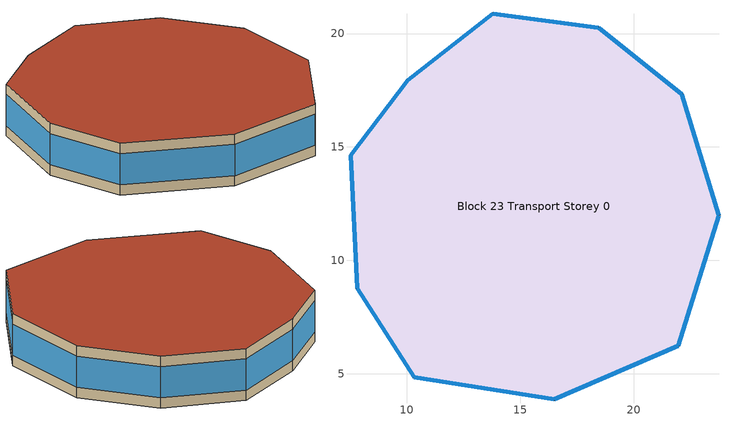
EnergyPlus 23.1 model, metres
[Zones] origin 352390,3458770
Block 23 Transport Storey 0
 floor ground (Project Floor): 22.13,17.32 23.77,11.98 21.97,6.24 16.51,3.87 10.33,4.85 7.81,8.76 7.52,14.64 10.04,17.93 13.79,20.88 18.45,20.26 z0
 wall outside (Project Wall): 10.04,17.93 7.52,14.64 7.81,8.76 10.33,4.85 16.51,3.87 21.97,6.24 23.77,11.98 22.13,17.32 18.45,20.26 13.79,20.88 10.04,17.93 z0:3
 window (Transport_west_window_construction): 10.04,17.93 7.52,14.65 / 7.52,14.64 7.81,8.77 / 7.82,8.76 10.33,4.85 z0.6:2.4
 window (Transport_south_window_construction): 10.33,4.85 16.5,3.87 / 16.51,3.88 21.97,6.24 z0.6:2.4
 window (Transport_east_window_construction): 21.97,6.24 23.76,11.97 / 23.76,11.98 22.13,17.32 z0.6:2.4
 window (Transport_north_window_construction): 22.12,17.32 18.45,20.25 / 18.45,20.26 13.8,20.87 / 13.79,20.87 10.04,17.94 z0.6:2.4
 roof outside (Project Flat Roof): 21.97,6.24 23.77,11.98 22.13,17.32 18.45,20.26 13.79,20.88 10.04,17.93 7.52,14.64 7.81,8.76 10.33,4.85 16.51,3.87 z3
[Building]
Building_1: North Axis=0; Terrain=City; Loads Convergence Tolerance Value=0.04; Temperature Convergence Tolerance Value=0.4; Solar Distribution=FullExterior; Maximum Number of Warmup Days=25; Minimum Number of Warmup Days=6
[Site:Location]
CHN Design_Conditions: Latitude=30; Longitude=114; Time Zone=8; Elevation=12
[SIZINGPERIOD:DESIGNDAY] Day of Month=21; DryBulb Temperature Range Modifier Type=DefaultMultipliers; Humidity Condition Type=Wetbulb; Barometric Pressure=101181; Rain Indicator=No; Snow Indicator=No; Daylight Saving Time Indicator=No; Sky Clearness=0; Begin Environment Reset Mode=FullResetAtBeginEnvironment
Name | Month | Day Type | Maximum DryBulb Temperature | Daily DryBulb Temperature Range | Wetbulb or DewPoint at Maximum DryBulb | Wind Speed | Wind Direction | Solar Model Indicator | ASHRAE Clear Sky Optical Depth for Beam Irradiance taub | ASHRAE Clear Sky Optical Depth for Diffuse Irradiance taud
Ann Htg 99.6% Condns DB | 1 | WinterDesignDay | -10 | 0 | -4.8 | 1 | 340 | ASHRAEClearSky | 0 | 0
Ann Clg .4% Condns DB=>MWB | 7 | SummerDesignDay | 40 | 6.6 | 27.1 | 3.5 | 220 | ASHRAETau | 0.781 | 1.413
[MATERIAL]
DefaultMaterial: Roughness=Rough; Thickness=0.1; Conductivity=0.1; Density=1000; Specific Heat=1000; Thermal Absorptance=0.9; Solar Absorptance=0.7; Visible Absorptance=0.7
[WINDOWMATERIAL:SIMPLEGLAZINGSYSTEM] UFactor=1.6; Visible Transmittance=0.6
Name | Solar Heat Gain Coefficient
Transport_east_window; Transport_south_window; Transport_west_window | 0.3
Transport_north_window | 0.35
[CONSTRUCTION]
Project Wall; Project Floor; Project Flat Roof: DefaultMaterial
Transport_east_window_construction: Transport_east_window
Transport_south_window_construction: Transport_south_window
Transport_west_window_construction: Transport_west_window
Transport_north_window_construction: Transport_north_window
[SPACE]
Block 23 Transport Storey 0_space: Zone=Block 23 Transport Storey 0; Ceiling Height=autocalculate; Volume=autocalculate; Floor Area=autocalculate; Space Type=Transport
[SPACELIST]
Transport: Block 23 Transport Storey 0_space
[ZONE]
Block 23 Transport Storey 0: Type=1; Multiplier=1; Ceiling Height=autocalculate; Volume=autocalculate; Floor Area=autocalculate; Part of Total Floor Area=Yes
[PEOPLE]
People_for_transport: Zone or ZoneList or Space or SpaceList=Transport; Number of People Schedule=SeasonalSchedule_Schedule_transport_people; Number of People Calculation Method=People/Area; People per Floor Area=0.5; Fraction Radiant=0.3; Sensible Heat Fraction=autocalculate; Activity Level Schedule=SeasonalSchedule_Schedule_transport_activity; Carbon Dioxide Generation Rate=3.82e-08; Enable ASHRAE 55 Comfort Warnings=No; Mean Radiant Temperature Calculation Type=ZoneAveraged; Clothing Insulation Calculation Method=ClothingInsulationSchedule; Cold Stress Temperature Threshold=15.56; Heat Stress Temperature Threshold=30
[LIGHTS]
Light_for_transport: Zone or ZoneList or Space or SpaceList=Transport; Schedule=SeasonalSchedule_transport_lighting; Design Level Calculation Method=Watts/Area; Watts per Zone Floor Area=10; Return Air Fraction=0; Fraction Radiant=0.32; Fraction Visible=0.25; Fraction Replaceable=1; EndUse Subcategory=General; Return Air Fraction Calculated from Plenum Temperature=No; Return Air Fraction Function of Plenum Temperature Coefficient 1=0; Return Air Fraction Function of Plenum Temperature Coefficient 2=0
[ELECTRICEQUIPMENT]
Equipment_for_transport: Zone or ZoneList or Space or SpaceList=Transport; Schedule=SeasonalSchedule_Schedule_transport_equipment; Design Level Calculation Method=Watts/Area; Watts per Zone Floor Area=15; Fraction Latent=0; Fraction Radiant=0; Fraction Lost=0; EndUse Subcategory=Electric Equipment
[DAYLIGHTING:CONTROLS]
Dlight_Block 23 Transport Storey 0: Zone or Space=Block 23 Transport Storey 0; Glare Calculation Daylighting Reference Point=Rpoint_Block 23 Transport Storey 0; Daylighting Reference Point 1=Rpoint_Block 23 Transport Storey 0; Illuminance Setpoint at Reference Point 1=300
[HVACTEMPLATE:THERMOSTAT]
Name | Heating Setpoint Schedule | Cooling Setpoint Schedule
Thermostat_for_office | SeasonalSchedule_office_heating | SeasonalSchedule_office_cooling
Thermostat_for_commercial | SeasonalSchedule_commerical_heating | SeasonalSchedule_commerical_cooling
Thermostat_for_residential | SeasonalSchedule_residential_heating | SeasonalSchedule_residential_cooling
Thermostat_for_school | SeasonalSchedule_school_heating | SeasonalSchedule_school_cooling
Thermostat_for_hospital | SeasonalSchedule_hospital_heating | SeasonalSchedule_hospital_cooling
Thermostat_for_industrial | SeasonalSchedule_Industrial_heating | SeasonalSchedule_Industrial_cooling
Thermostat_for_transport | SeasonalSchedule_transport_heating | SeasonalSchedule_transport_cooling
Thermostat_for_administration | SeasonalSchedule_administration_heating | SeasonalSchedule_administration_cooling
[HVACTEMPLATE:ZONE:IDEALLOADSAIRSYSTEM]
Block 23 Transport Storey 0: Template Thermostat=Thermostat_for_transport; Maximum Heating Supply Air Temperature=50; Minimum Cooling Supply Air Temperature=13; Maximum Heating Supply Air Humidity Ratio=0.0156; Minimum Cooling Supply Air Humidity Ratio=0.0077; Heating Limit=NoLimit; Cooling Limit=NoLimit; Dehumidification Control Type=ConstantSensibleHeatRatio; Cooling Sensible Heat Ratio=0.7; Dehumidification Setpoint=60; Humidification Control Type=None; Humidification Setpoint=30; Outdoor Air Method=DetailedSpecification; Outdoor Air Flow Rate per Person=0.00944; Outdoor Air Flow Rate per Zone Floor Area=0; Outdoor Air Flow Rate per Zone=0; Design Specification Outdoor Air Object=Ventilation_for_transport; Demand Controlled Ventilation Type=None; Outdoor Air Economizer Type=NoEconomizer; Heat Recovery Type=None; Sensible Heat Recovery Effectiveness=0.7; Latent Heat Recovery Effectiveness=0.65
[DESIGNSPECIFICATION:OUTDOORAIR]
Ventilation_for_transport: Outdoor Air Method=Flow/Person; Outdoor Air Flow per Person=0.00833333; Outdoor Air Flow per Zone Floor Area=0; Outdoor Air Flow per Zone=0; Outdoor Air Flow Air Changes per Hour=0
[SCHEDULE:DAY:HOURLY]
Schedule_administration_heating_summer_hourly; Schedule_commerical_heating_summer_hourly; Schedule_residential_heating_summer_hourly; Schedule_school_heating_summer_hourly; Schedule_hospital_heating_summer_hourly; Schedule_Industrial_heating_summer_hourly; Schedule_transport_heating_summer_hourly; Schedule_office_heating_summer_hourly: -20, -20, -20, -20, -20, -20, -20, -20, -20, -20, -20, -20, -20, -20, -20, -20, -20, -20, -20, -20, -20, -20, -20, -20
Schedule_administration_heating_winnter_weekday_hourly: 5, 5, 5, 5, 5, 5, 12, 12, 18, 20, 20, 20, 20, 20, 20, 20, 20, 20, 18, 5, 5, 5, 5, 5
Schedule_administration_heating_winnter_holiday_hourly; Schedule_school_heating_winnter_holiday_hourly: 5, 5, 5, 5, 5, 5, 5, 5, 5, 5, 5, 5, 5, 5, 5, 5, 5, 5, 5, 5, 5, 5, 5, 5
Schedule_administration_cooling_winter_hourly; Schedule_administration_cooling_summer_holiday_hourly; Schedule_commerical_cooling_winter_hourly; Schedule_residential_cooling_winter_hourly; Schedule_school_cooling_winter_hourly; Schedule_school_cooling_summer_holiday_hourly; Schedule_hospital_cooling_winter_hourly; Schedule_Industrial_cooling_winter_hourly; Schedule_transport_cooling_winter_hourly; Schedule_office_cooling_winter_hourly: 50, 50, 50, 50, 50, 50, 50, 50, 50, 50, 50, 50, 50, 50, 50, 50, 50, 50, 50, 50, 50, 50, 50, 50
Schedule_administration_cooling_summer_weekday_hourly: 50, 50, 50, 50, 50, 50, 50, 28, 26, 26, 26, 26, 26, 26, 26, 26, 26, 26, 50, 50, 50, 50, 50, 50
Schedule_commerical_heating_winnter_weekday_hourly; Schedule_commerical_heating_winnter_holiday_hourly: 5, 5, 5, 5, 5, 5, 12, 16, 18, 18, 18, 18, 18, 18, 18, 18, 18, 18, 18, 18, 12, 5, 5, 5
Schedule_commerical_cooling_summer_weekday_hourly; Schedule_commerical_cooling_summer_holiday_hourly: 50, 50, 50, 50, 50, 50, 50, 28, 24, 24, 24, 24, 24, 24, 24, 24, 24, 24, 24, 24, 24, 28, 50, 50
Schedule_residential_heating_winnter_weekday_hourly; Schedule_residential_heating_winnter_holiday_hourly: 18, 18, 18, 18, 18, 18, 18, -20, -20, -20, -20, -20, -20, -20, -20, -20, -20, -20, -20, -20, 18, 18, 18, 18
Schedule_residential_cooling_summer_weekday_hourly; Schedule_residential_cooling_summer_holiday_hourly: 26, 26, 26, 26, 26, 26, 26, 50, 50, 50, 50, 50, 50, 50, 50, 50, 50, 50, 50, 50, 26, 26, 26, 26
Schedule_school_heating_winnter_weekday_hourly: 5, 5, 5, 5, 5, 12, 18, 20, 20, 20, 20, 20, 20, 20, 20, 20, 20, 20, 18, 12, 5, 5, 5, 5
Schedule_school_cooling_summer_weekday_hourly: 50, 50, 50, 50, 50, 50, 28, 26, 26, 26, 26, 26, 26, 26, 26, 26, 26, 26, 50, 50, 50, 50, 50, 50
Schedule_hospital_heating_winnter_weekday_hourly; Schedule_hospital_heating_winnter_holiday_hourly: 22, 22, 22, 22, 22, 22, 22, 22, 22, 22, 22, 22, 22, 22, 22, 22, 22, 22, 22, 22, 22, 22, 22, 22
Schedule_hospital_cooling_summer_weekday_hourly; Schedule_hospital_cooling_summer_holiday_hourly: 26, 26, 26, 26, 26, 26, 26, 26, 26, 26, 26, 26, 26, 26, 26, 26, 26, 26, 26, 26, 26, 26, 26, 26
Schedule_Industrial_heating_winnter_weekday_hourly; Schedule_Industrial_heating_winnter_holiday_hourly: -20, -20, -20, -20, -20, -20, 18, 18, 18, 18, 18, 18, 18, 18, 18, 18, 18, 18, 18, -20, -20, -20, -20, -20
Schedule_Industrial_cooling_summer_weekday_hourly; Schedule_Industrial_cooling_summer_holiday_hourly: 50, 50, 50, 50, 50, 50, 50, 28, 28, 28, 28, 28, 28, 28, 28, 28, 28, 28, 28, 50, 50, 50, 50, 50
Schedule_transport_heating_winnter_weekday_hourly; Schedule_transport_heating_winnter_holiday_hourly: 18, 18, 18, 18, 18, 18, 20, 20, 20, 20, 20, 20, 20, 20, 20, 20, 20, 20, 20, 20, 20, 20, 18, 18
Schedule_transport_cooling_summer_weekday_hourly; Schedule_transport_cooling_summer_holiday_hourly: 26, 26, 26, 26, 26, 26, 26, 24, 24, 24, 25, 24, 24, 24, 24, 24, 24, 24, 24, 24, 24, 24, 26, 28
Schedule_transport_lighting_weekday_hourly; Schedule_transport_lighting_holiday_hourly; Schedule_transport_equipment_holiday_hourly: 1, 1, 1, 1, 1, 1, 1, 1, 1, 1, 1, 1, 1, 1, 1, 1, 1, 1, 1, 1, 1, 1, 1, 1
Schedule_transport_equipment_weekday_hourly: 0.8, 0.8, 0.8, 0.8, 0.8, 0.8, 1, 1, 1, 1, 1, 1, 1, 1, 1, 1, 1, 1, 1, 1, 1, 1, 0.8, 0.8
Schedule_transport_people_weekday_hourly: 0.2, 0.2, 0.2, 0.2, 0.2, 0.2, 0.8, 1, 1, 1, 0.8, 0.5, 0.8, 0.5, 0.8, 0.5, 0.5, 1, 1, 1, 0.8, 0.8, 0.6, 0.2
Schedule_transport_people_holiday_hourly: 0.6, 0.6, 0.6, 0.6, 0.6, 0.7, 0.8, 1, 1, 1, 1, 1, 1, 1, 1, 1, 1, 1, 1, 1, 1, 1, 0.6, 0.6
Schedule_transport_activity_weekday_hourly; Schedule_transport_activity_holiday_hourly: 207, 207, 207, 207, 207, 207, 207, 207, 207, 207, 207, 207, 207, 207, 207, 207, 207, 207, 207, 207, 207, 207, 207, 207
Schedule_office_heating_winnter_weekday_hourly: 5, 5, 5, 5, 5, 5, 12, 18, 20, 20, 20, 20, 20, 20, 20, 20, 20, 20, 20, 18, 12, 5, 5, 5
Schedule_office_heating_winnter_holiday_hourly: 5, 5, 5, 5, 5, 5, 5, 5, 5, 16, 16, 16, 16, 16, 16, 16, 16, 5, 5, 5, 5, 5, 5, 5
Schedule_office_cooling_summer_weekday_hourly: 50, 50, 50, 50, 50, 50, 28, 26, 26, 26, 26, 26, 26, 26, 26, 26, 26, 26, 26, 26, 50, 50, 50, 50
Schedule_office_cooling_summer_holiday_hourly: 50, 50, 50, 50, 50, 50, 50, 50, 50, 50, 50, 26, 26, 26, 26, 26, 26, 50, 50, 50, 50, 50, 50, 50
[SCHEDULE:WEEK:DAILY]
Schedule_office_heating_summer_weekly: Schedule_office_heating_summer_hourly, Schedule_office_heating_summer_hourly, Schedule_office_heating_summer_hourly, Schedule_office_heating_summer_hourly, Schedule_office_heating_summer_hourly, Schedule_office_heating_summer_hourly, Schedule_office_heating_summer_hourly, Schedule_office_heating_summer_hourly, Schedule_office_heating_summer_hourly, Schedule_office_heating_summer_hourly, Schedule_office_heating_summer_hourly, Schedule_office_heating_summer_hourly
Schedule_office_heating_winnter_weekly: Schedule_office_heating_winnter_holiday_hourly, Schedule_office_heating_winnter_weekday_hourly, Schedule_office_heating_winnter_weekday_hourly, Schedule_office_heating_winnter_weekday_hourly, Schedule_office_heating_winnter_weekday_hourly, Schedule_office_heating_winnter_weekday_hourly, Schedule_office_heating_winnter_holiday_hourly, Schedule_office_heating_winnter_holiday_hourly, Schedule_office_heating_winnter_weekday_hourly, Schedule_office_heating_winnter_weekday_hourly, Schedule_office_heating_winnter_holiday_hourly, Schedule_office_heating_winnter_holiday_hourly
Schedule_office_cooling_winnter_weekly: Schedule_office_cooling_winter_hourly, Schedule_office_cooling_winter_hourly, Schedule_office_cooling_winter_hourly, Schedule_office_cooling_winter_hourly, Schedule_office_cooling_winter_hourly, Schedule_office_cooling_winter_hourly, Schedule_office_cooling_winter_hourly, Schedule_office_cooling_winter_hourly, Schedule_office_cooling_winter_hourly, Schedule_office_cooling_winter_hourly, Schedule_office_cooling_winter_hourly, Schedule_office_cooling_winter_hourly
Schedule_office_cooling_summer_weekly: Schedule_office_cooling_summer_holiday_hourly, Schedule_office_cooling_summer_weekday_hourly, Schedule_office_cooling_summer_weekday_hourly, Schedule_office_cooling_summer_weekday_hourly, Schedule_office_cooling_summer_weekday_hourly, Schedule_office_cooling_summer_weekday_hourly, Schedule_office_cooling_summer_holiday_hourly, Schedule_office_cooling_summer_holiday_hourly, Schedule_office_cooling_summer_weekday_hourly, Schedule_office_cooling_summer_weekday_hourly, Schedule_office_cooling_summer_holiday_hourly, Schedule_office_cooling_summer_holiday_hourly
Schedule_commerical_heating_summer_weekly: Schedule_commerical_heating_summer_hourly, Schedule_commerical_heating_summer_hourly, Schedule_commerical_heating_summer_hourly, Schedule_commerical_heating_summer_hourly, Schedule_commerical_heating_summer_hourly, Schedule_commerical_heating_summer_hourly, Schedule_commerical_heating_summer_hourly, Schedule_commerical_heating_summer_hourly, Schedule_commerical_heating_summer_hourly, Schedule_commerical_heating_summer_hourly, Schedule_commerical_heating_summer_hourly, Schedule_commerical_heating_summer_hourly
Schedule_commerical_heating_winnter_weekly: Schedule_commerical_heating_winnter_holiday_hourly, Schedule_commerical_heating_winnter_weekday_hourly, Schedule_commerical_heating_winnter_weekday_hourly, Schedule_commerical_heating_winnter_weekday_hourly, Schedule_commerical_heating_winnter_weekday_hourly, Schedule_commerical_heating_winnter_weekday_hourly, Schedule_commerical_heating_winnter_holiday_hourly, Schedule_commerical_heating_winnter_holiday_hourly, Schedule_commerical_heating_winnter_weekday_hourly, Schedule_commerical_heating_winnter_weekday_hourly, Schedule_commerical_heating_winnter_holiday_hourly, Schedule_commerical_heating_winnter_holiday_hourly
Schedule_commerical_cooling_winnter_weekly: Schedule_commerical_cooling_winter_hourly, Schedule_commerical_cooling_winter_hourly, Schedule_commerical_cooling_winter_hourly, Schedule_commerical_cooling_winter_hourly, Schedule_commerical_cooling_winter_hourly, Schedule_commerical_cooling_winter_hourly, Schedule_commerical_cooling_winter_hourly, Schedule_commerical_cooling_winter_hourly, Schedule_commerical_cooling_winter_hourly, Schedule_commerical_cooling_winter_hourly, Schedule_commerical_cooling_winter_hourly, Schedule_commerical_cooling_winter_hourly
Schedule_commerical_cooling_summer_weekly: Schedule_commerical_cooling_summer_holiday_hourly, Schedule_commerical_cooling_summer_weekday_hourly, Schedule_commerical_cooling_summer_weekday_hourly, Schedule_commerical_cooling_summer_weekday_hourly, Schedule_commerical_cooling_summer_weekday_hourly, Schedule_commerical_cooling_summer_weekday_hourly, Schedule_commerical_cooling_summer_holiday_hourly, Schedule_commerical_cooling_summer_holiday_hourly, Schedule_commerical_cooling_summer_weekday_hourly, Schedule_commerical_cooling_summer_weekday_hourly, Schedule_commerical_cooling_summer_holiday_hourly, Schedule_commerical_cooling_summer_holiday_hourly
Schedule_residential_heating_summer_weekly: Schedule_residential_heating_summer_hourly, Schedule_residential_heating_summer_hourly, Schedule_residential_heating_summer_hourly, Schedule_residential_heating_summer_hourly, Schedule_residential_heating_summer_hourly, Schedule_residential_heating_summer_hourly, Schedule_residential_heating_summer_hourly, Schedule_residential_heating_summer_hourly, Schedule_residential_heating_summer_hourly, Schedule_residential_heating_summer_hourly, Schedule_residential_heating_summer_hourly, Schedule_residential_heating_summer_hourly
Schedule_residential_heating_winnter_weekly: Schedule_residential_heating_winnter_holiday_hourly, Schedule_residential_heating_winnter_weekday_hourly, Schedule_residential_heating_winnter_weekday_hourly, Schedule_residential_heating_winnter_weekday_hourly, Schedule_residential_heating_winnter_weekday_hourly, Schedule_residential_heating_winnter_weekday_hourly, Schedule_residential_heating_winnter_holiday_hourly, Schedule_residential_heating_winnter_holiday_hourly, Schedule_residential_heating_winnter_weekday_hourly, Schedule_residential_heating_winnter_weekday_hourly, Schedule_residential_heating_winnter_holiday_hourly, Schedule_residential_heating_winnter_holiday_hourly
Schedule_residential_cooling_winnter_weekly: Schedule_residential_cooling_winter_hourly, Schedule_residential_cooling_winter_hourly, Schedule_residential_cooling_winter_hourly, Schedule_residential_cooling_winter_hourly, Schedule_residential_cooling_winter_hourly, Schedule_residential_cooling_winter_hourly, Schedule_residential_cooling_winter_hourly, Schedule_residential_cooling_winter_hourly, Schedule_residential_cooling_winter_hourly, Schedule_residential_cooling_winter_hourly, Schedule_residential_cooling_winter_hourly, Schedule_residential_cooling_winter_hourly
Schedule_residential_cooling_summer_weekly: Schedule_residential_cooling_summer_holiday_hourly, Schedule_residential_cooling_summer_weekday_hourly, Schedule_residential_cooling_summer_weekday_hourly, Schedule_residential_cooling_summer_weekday_hourly, Schedule_residential_cooling_summer_weekday_hourly, Schedule_residential_cooling_summer_weekday_hourly, Schedule_residential_cooling_summer_holiday_hourly, Schedule_residential_cooling_summer_holiday_hourly, Schedule_residential_cooling_summer_weekday_hourly, Schedule_residential_cooling_summer_weekday_hourly, Schedule_residential_cooling_summer_holiday_hourly, Schedule_residential_cooling_summer_holiday_hourly
Schedule_school_heating_summer_weekly: Schedule_school_heating_summer_hourly, Schedule_school_heating_summer_hourly, Schedule_school_heating_summer_hourly, Schedule_school_heating_summer_hourly, Schedule_school_heating_summer_hourly, Schedule_school_heating_summer_hourly, Schedule_school_heating_summer_hourly, Schedule_school_heating_summer_hourly, Schedule_school_heating_summer_hourly, Schedule_school_heating_summer_hourly, Schedule_school_heating_summer_hourly, Schedule_school_heating_summer_hourly
Schedule_school_heating_winnter_weekly: Schedule_school_heating_winnter_holiday_hourly, Schedule_school_heating_winnter_weekday_hourly, Schedule_school_heating_winnter_weekday_hourly, Schedule_school_heating_winnter_weekday_hourly, Schedule_school_heating_winnter_weekday_hourly, Schedule_school_heating_winnter_weekday_hourly, Schedule_school_heating_winnter_holiday_hourly, Schedule_school_heating_winnter_holiday_hourly, Schedule_school_heating_winnter_weekday_hourly, Schedule_school_heating_winnter_weekday_hourly, Schedule_school_heating_winnter_holiday_hourly, Schedule_school_heating_winnter_holiday_hourly
Schedule_school_cooling_winnter_weekly: Schedule_school_cooling_winter_hourly, Schedule_school_cooling_winter_hourly, Schedule_school_cooling_winter_hourly, Schedule_school_cooling_winter_hourly, Schedule_school_cooling_winter_hourly, Schedule_school_cooling_winter_hourly, Schedule_school_cooling_winter_hourly, Schedule_school_cooling_winter_hourly, Schedule_school_cooling_winter_hourly, Schedule_school_cooling_winter_hourly, Schedule_school_cooling_winter_hourly, Schedule_school_cooling_winter_hourly
Schedule_school_cooling_summer_weekly: Schedule_school_cooling_summer_holiday_hourly, Schedule_school_cooling_summer_weekday_hourly, Schedule_school_cooling_summer_weekday_hourly, Schedule_school_cooling_summer_weekday_hourly, Schedule_school_cooling_summer_weekday_hourly, Schedule_school_cooling_summer_weekday_hourly, Schedule_school_cooling_summer_holiday_hourly, Schedule_school_cooling_summer_holiday_hourly, Schedule_school_cooling_summer_weekday_hourly, Schedule_school_cooling_summer_weekday_hourly, Schedule_school_cooling_summer_holiday_hourly, Schedule_school_cooling_summer_holiday_hourly
Schedule_hospital_heating_summer_weekly: Schedule_hospital_heating_summer_hourly, Schedule_hospital_heating_summer_hourly, Schedule_hospital_heating_summer_hourly, Schedule_hospital_heating_summer_hourly, Schedule_hospital_heating_summer_hourly, Schedule_hospital_heating_summer_hourly, Schedule_hospital_heating_summer_hourly, Schedule_hospital_heating_summer_hourly, Schedule_hospital_heating_summer_hourly, Schedule_hospital_heating_summer_hourly, Schedule_hospital_heating_summer_hourly, Schedule_hospital_heating_summer_hourly
Schedule_hospital_heating_winnter_weekly: Schedule_hospital_heating_winnter_holiday_hourly, Schedule_hospital_heating_winnter_weekday_hourly, Schedule_hospital_heating_winnter_weekday_hourly, Schedule_hospital_heating_winnter_weekday_hourly, Schedule_hospital_heating_winnter_weekday_hourly, Schedule_hospital_heating_winnter_weekday_hourly, Schedule_hospital_heating_winnter_holiday_hourly, Schedule_hospital_heating_winnter_holiday_hourly, Schedule_hospital_heating_winnter_weekday_hourly, Schedule_hospital_heating_winnter_weekday_hourly, Schedule_hospital_heating_winnter_holiday_hourly, Schedule_hospital_heating_winnter_holiday_hourly
Schedule_hospital_cooling_winnter_weekly: Schedule_hospital_cooling_winter_hourly, Schedule_hospital_cooling_winter_hourly, Schedule_hospital_cooling_winter_hourly, Schedule_hospital_cooling_winter_hourly, Schedule_hospital_cooling_winter_hourly, Schedule_hospital_cooling_winter_hourly, Schedule_hospital_cooling_winter_hourly, Schedule_hospital_cooling_winter_hourly, Schedule_hospital_cooling_winter_hourly, Schedule_hospital_cooling_winter_hourly, Schedule_hospital_cooling_winter_hourly, Schedule_hospital_cooling_winter_hourly
Schedule_hospital_cooling_summer_weekly: Schedule_hospital_cooling_summer_holiday_hourly, Schedule_hospital_cooling_summer_weekday_hourly, Schedule_hospital_cooling_summer_weekday_hourly, Schedule_hospital_cooling_summer_weekday_hourly, Schedule_hospital_cooling_summer_weekday_hourly, Schedule_hospital_cooling_summer_weekday_hourly, Schedule_hospital_cooling_summer_holiday_hourly, Schedule_hospital_cooling_summer_holiday_hourly, Schedule_hospital_cooling_summer_weekday_hourly, Schedule_hospital_cooling_summer_weekday_hourly, Schedule_hospital_cooling_summer_holiday_hourly, Schedule_hospital_cooling_summer_holiday_hourly
Schedule_Industrial_heating_summer_weekly: Schedule_Industrial_heating_summer_hourly, Schedule_Industrial_heating_summer_hourly, Schedule_Industrial_heating_summer_hourly, Schedule_Industrial_heating_summer_hourly, Schedule_Industrial_heating_summer_hourly, Schedule_Industrial_heating_summer_hourly, Schedule_Industrial_heating_summer_hourly, Schedule_Industrial_heating_summer_hourly, Schedule_Industrial_heating_summer_hourly, Schedule_Industrial_heating_summer_hourly, Schedule_Industrial_heating_summer_hourly, Schedule_Industrial_heating_summer_hourly
Schedule_Industrial_heating_winnter_weekly: Schedule_Industrial_heating_winnter_holiday_hourly, Schedule_Industrial_heating_winnter_weekday_hourly, Schedule_Industrial_heating_winnter_weekday_hourly, Schedule_Industrial_heating_winnter_weekday_hourly, Schedule_Industrial_heating_winnter_weekday_hourly, Schedule_Industrial_heating_winnter_weekday_hourly, Schedule_Industrial_heating_winnter_holiday_hourly, Schedule_Industrial_heating_winnter_holiday_hourly, Schedule_Industrial_heating_winnter_weekday_hourly, Schedule_Industrial_heating_winnter_weekday_hourly, Schedule_Industrial_heating_winnter_holiday_hourly, Schedule_Industrial_heating_winnter_holiday_hourly
Schedule_Industrial_cooling_winnter_weekly: Schedule_Industrial_cooling_winter_hourly, Schedule_Industrial_cooling_winter_hourly, Schedule_Industrial_cooling_winter_hourly, Schedule_Industrial_cooling_winter_hourly, Schedule_Industrial_cooling_winter_hourly, Schedule_Industrial_cooling_winter_hourly, Schedule_Industrial_cooling_winter_hourly, Schedule_Industrial_cooling_winter_hourly, Schedule_Industrial_cooling_winter_hourly, Schedule_Industrial_cooling_winter_hourly, Schedule_Industrial_cooling_winter_hourly, Schedule_Industrial_cooling_winter_hourly
Schedule_Industrial_cooling_summer_weekly: Schedule_Industrial_cooling_summer_holiday_hourly, Schedule_Industrial_cooling_summer_weekday_hourly, Schedule_Industrial_cooling_summer_weekday_hourly, Schedule_Industrial_cooling_summer_weekday_hourly, Schedule_Industrial_cooling_summer_weekday_hourly, Schedule_Industrial_cooling_summer_weekday_hourly, Schedule_Industrial_cooling_summer_holiday_hourly, Schedule_Industrial_cooling_summer_holiday_hourly, Schedule_Industrial_cooling_summer_weekday_hourly, Schedule_Industrial_cooling_summer_weekday_hourly, Schedule_Industrial_cooling_summer_holiday_hourly, Schedule_Industrial_cooling_summer_holiday_hourly
Schedule_administration_heating_summer_weekly: Schedule_administration_heating_summer_hourly, Schedule_administration_heating_summer_hourly, Schedule_administration_heating_summer_hourly, Schedule_administration_heating_summer_hourly, Schedule_administration_heating_summer_hourly, Schedule_administration_heating_summer_hourly, Schedule_administration_heating_summer_hourly, Schedule_administration_heating_summer_hourly, Schedule_administration_heating_summer_hourly, Schedule_administration_heating_summer_hourly, Schedule_administration_heating_summer_hourly, Schedule_administration_heating_summer_hourly
Schedule_administration_heating_winnter_weekly: Schedule_administration_heating_winnter_holiday_hourly, Schedule_administration_heating_winnter_weekday_hourly, Schedule_administration_heating_winnter_weekday_hourly, Schedule_administration_heating_winnter_weekday_hourly, Schedule_administration_heating_winnter_weekday_hourly, Schedule_administration_heating_winnter_weekday_hourly, Schedule_administration_heating_winnter_holiday_hourly, Schedule_administration_heating_winnter_holiday_hourly, Schedule_administration_heating_winnter_weekday_hourly, Schedule_administration_heating_winnter_weekday_hourly, Schedule_administration_heating_winnter_holiday_hourly, Schedule_administration_heating_winnter_holiday_hourly
Schedule_administration_cooling_winnter_weekly: Schedule_administration_cooling_winter_hourly, Schedule_administration_cooling_winter_hourly, Schedule_administration_cooling_winter_hourly, Schedule_administration_cooling_winter_hourly, Schedule_administration_cooling_winter_hourly, Schedule_administration_cooling_winter_hourly, Schedule_administration_cooling_winter_hourly, Schedule_administration_cooling_winter_hourly, Schedule_administration_cooling_winter_hourly, Schedule_administration_cooling_winter_hourly, Schedule_administration_cooling_winter_hourly, Schedule_administration_cooling_winter_hourly
Schedule_administration_cooling_summer_weekly: Schedule_administration_cooling_summer_holiday_hourly, Schedule_administration_cooling_summer_weekday_hourly, Schedule_administration_cooling_summer_weekday_hourly, Schedule_administration_cooling_summer_weekday_hourly, Schedule_administration_cooling_summer_weekday_hourly, Schedule_administration_cooling_summer_weekday_hourly, Schedule_administration_cooling_summer_holiday_hourly, Schedule_administration_cooling_summer_holiday_hourly, Schedule_administration_cooling_summer_weekday_hourly, Schedule_administration_cooling_summer_weekday_hourly, Schedule_administration_cooling_summer_holiday_hourly, Schedule_administration_cooling_summer_holiday_hourly
Schedule_transport_heating_summer_weekly: Schedule_transport_heating_summer_hourly, Schedule_transport_heating_summer_hourly, Schedule_transport_heating_summer_hourly, Schedule_transport_heating_summer_hourly, Schedule_transport_heating_summer_hourly, Schedule_transport_heating_summer_hourly, Schedule_transport_heating_summer_hourly, Schedule_transport_heating_summer_hourly, Schedule_transport_heating_summer_hourly, Schedule_transport_heating_summer_hourly, Schedule_transport_heating_summer_hourly, Schedule_transport_heating_summer_hourly
Schedule_transport_heating_winnter_weekly: Schedule_transport_heating_winnter_holiday_hourly, Schedule_transport_heating_winnter_weekday_hourly, Schedule_transport_heating_winnter_weekday_hourly, Schedule_transport_heating_winnter_weekday_hourly, Schedule_transport_heating_winnter_weekday_hourly, Schedule_transport_heating_winnter_weekday_hourly, Schedule_transport_heating_winnter_holiday_hourly, Schedule_transport_heating_winnter_holiday_hourly, Schedule_transport_heating_winnter_weekday_hourly, Schedule_transport_heating_winnter_weekday_hourly, Schedule_transport_heating_winnter_holiday_hourly, Schedule_transport_heating_winnter_holiday_hourly
Schedule_transport_cooling_winnter_weekly: Schedule_transport_cooling_winter_hourly, Schedule_transport_cooling_winter_hourly, Schedule_transport_cooling_winter_hourly, Schedule_transport_cooling_winter_hourly, Schedule_transport_cooling_winter_hourly, Schedule_transport_cooling_winter_hourly, Schedule_transport_cooling_winter_hourly, Schedule_transport_cooling_winter_hourly, Schedule_transport_cooling_winter_hourly, Schedule_transport_cooling_winter_hourly, Schedule_transport_cooling_winter_hourly, Schedule_transport_cooling_winter_hourly
Schedule_transport_cooling_summer_weekly: Schedule_transport_cooling_summer_holiday_hourly, Schedule_transport_cooling_summer_weekday_hourly, Schedule_transport_cooling_summer_weekday_hourly, Schedule_transport_cooling_summer_weekday_hourly, Schedule_transport_cooling_summer_weekday_hourly, Schedule_transport_cooling_summer_weekday_hourly, Schedule_transport_cooling_summer_holiday_hourly, Schedule_transport_cooling_summer_holiday_hourly, Schedule_transport_cooling_summer_weekday_hourly, Schedule_transport_cooling_summer_weekday_hourly, Schedule_transport_cooling_summer_holiday_hourly, Schedule_transport_cooling_summer_holiday_hourly
Schedule_transport_lighting_weekly: Schedule_transport_lighting_holiday_hourly, Schedule_transport_lighting_weekday_hourly, Schedule_transport_lighting_weekday_hourly, Schedule_transport_lighting_weekday_hourly, Schedule_transport_lighting_weekday_hourly, Schedule_transport_lighting_weekday_hourly, Schedule_transport_lighting_holiday_hourly, Schedule_transport_lighting_holiday_hourly, Schedule_transport_lighting_weekday_hourly, Schedule_transport_lighting_weekday_hourly, Schedule_transport_lighting_holiday_hourly, Schedule_transport_lighting_holiday_hourly
Schedule_transport_equipment_weekly: Schedule_transport_equipment_holiday_hourly, Schedule_transport_equipment_weekday_hourly, Schedule_transport_equipment_weekday_hourly, Schedule_transport_equipment_weekday_hourly, Schedule_transport_equipment_weekday_hourly, Schedule_transport_equipment_weekday_hourly, Schedule_transport_equipment_holiday_hourly, Schedule_transport_equipment_holiday_hourly, Schedule_transport_equipment_weekday_hourly, Schedule_transport_equipment_weekday_hourly, Schedule_transport_equipment_holiday_hourly, Schedule_transport_equipment_holiday_hourly
Schedule_transport_people_weekly: Schedule_transport_people_holiday_hourly, Schedule_transport_people_weekday_hourly, Schedule_transport_people_weekday_hourly, Schedule_transport_people_weekday_hourly, Schedule_transport_people_weekday_hourly, Schedule_transport_people_weekday_hourly, Schedule_transport_people_holiday_hourly, Schedule_transport_people_holiday_hourly, Schedule_transport_people_weekday_hourly, Schedule_transport_people_weekday_hourly, Schedule_transport_people_holiday_hourly, Schedule_transport_people_holiday_hourly
Schedule_transport_activity_weekly: Schedule_transport_activity_holiday_hourly, Schedule_transport_activity_weekday_hourly, Schedule_transport_activity_weekday_hourly, Schedule_transport_activity_weekday_hourly, Schedule_transport_activity_weekday_hourly, Schedule_transport_activity_weekday_hourly, Schedule_transport_activity_holiday_hourly, Schedule_transport_activity_holiday_hourly, Schedule_transport_activity_weekday_hourly, Schedule_transport_activity_weekday_hourly, Schedule_transport_activity_holiday_hourly, Schedule_transport_activity_holiday_hourly
[SCHEDULE:YEAR]
SeasonalSchedule_office_heating: Schedule_office_heating_winnter_weekly, 1, 1, 3, 31, Schedule_office_heating_summer_weekly, 4, 1, 11, 30, Schedule_office_heating_winnter_weekly, 12, 1, 12, 31
SeasonalSchedule_office_cooling: Schedule_office_cooling_winnter_weekly, 1, 1, 5, 31, Schedule_office_cooling_summer_weekly, 6, 1, 9, 30, Schedule_office_cooling_winnter_weekly, 10, 1, 12, 31
SeasonalSchedule_commerical_heating: Schedule_commerical_heating_winnter_weekly, 1, 1, 3, 31, Schedule_commerical_heating_summer_weekly, 4, 1, 11, 30, Schedule_commerical_heating_winnter_weekly, 12, 1, 12, 31
SeasonalSchedule_commerical_cooling: Schedule_commerical_cooling_winnter_weekly, 1, 1, 5, 31, Schedule_commerical_cooling_summer_weekly, 6, 1, 9, 30, Schedule_commerical_cooling_winnter_weekly, 10, 1, 12, 31
SeasonalSchedule_residential_heating: Schedule_residential_heating_winnter_weekly, 1, 1, 3, 31, Schedule_residential_heating_summer_weekly, 4, 1, 11, 30, Schedule_residential_heating_winnter_weekly, 12, 1, 12, 31
SeasonalSchedule_residential_cooling: Schedule_residential_cooling_winnter_weekly, 1, 1, 5, 31, Schedule_residential_cooling_summer_weekly, 6, 1, 9, 30, Schedule_residential_cooling_winnter_weekly, 10, 1, 12, 31
SeasonalSchedule_school_heating: Schedule_school_heating_winnter_weekly, 1, 1, 3, 31, Schedule_school_heating_summer_weekly, 4, 1, 11, 30, Schedule_school_heating_winnter_weekly, 12, 1, 12, 31
SeasonalSchedule_school_cooling: Schedule_school_cooling_winnter_weekly, 1, 1, 5, 31, Schedule_school_cooling_summer_weekly, 6, 1, 9, 30, Schedule_school_cooling_winnter_weekly, 10, 1, 12, 31
SeasonalSchedule_hospital_heating: Schedule_hospital_heating_winnter_weekly, 1, 1, 3, 31, Schedule_hospital_heating_summer_weekly, 4, 1, 11, 30, Schedule_hospital_heating_winnter_weekly, 12, 1, 12, 31
SeasonalSchedule_hospital_cooling: Schedule_hospital_cooling_winnter_weekly, 1, 1, 5, 31, Schedule_hospital_cooling_summer_weekly, 6, 1, 9, 30, Schedule_hospital_cooling_winnter_weekly, 10, 1, 12, 31
SeasonalSchedule_Industrial_heating: Schedule_Industrial_heating_winnter_weekly, 1, 1, 3, 31, Schedule_Industrial_heating_summer_weekly, 4, 1, 11, 30, Schedule_Industrial_heating_winnter_weekly, 12, 1, 12, 31
SeasonalSchedule_Industrial_cooling: Schedule_Industrial_cooling_winnter_weekly, 1, 1, 5, 31, Schedule_Industrial_cooling_summer_weekly, 6, 1, 9, 30, Schedule_Industrial_cooling_winnter_weekly, 10, 1, 12, 31
SeasonalSchedule_transport_heating: Schedule_transport_heating_winnter_weekly, 1, 1, 3, 31, Schedule_transport_heating_summer_weekly, 4, 1, 11, 30, Schedule_transport_heating_winnter_weekly, 12, 1, 12, 31
SeasonalSchedule_transport_cooling: Schedule_transport_cooling_winnter_weekly, 1, 1, 5, 31, Schedule_transport_cooling_summer_weekly, 6, 1, 9, 30, Schedule_transport_cooling_winnter_weekly, 10, 1, 12, 31
SeasonalSchedule_transport_lighting: Schedule_transport_lighting_weekly, 1, 1, 12, 31
SeasonalSchedule_Schedule_transport_equipment: Schedule_transport_equipment_weekly, 1, 1, 12, 31
SeasonalSchedule_Schedule_transport_people: Schedule_transport_people_weekly, 1, 1, 12, 31
SeasonalSchedule_Schedule_transport_activity: Schedule_transport_activity_weekly, 1, 1, 12, 31
SeasonalSchedule_administration_heating: Schedule_administration_heating_winnter_weekly, 1, 1, 3, 31, Schedule_administration_heating_summer_weekly, 4, 1, 11, 30, Schedule_administration_heating_winnter_weekly, 12, 1, 12, 31
SeasonalSchedule_administration_cooling: Schedule_administration_cooling_winnter_weekly, 1, 1, 5, 31, Schedule_administration_cooling_summer_weekly, 6, 1, 9, 30, Schedule_administration_cooling_winnter_weekly, 10, 1, 12, 31
